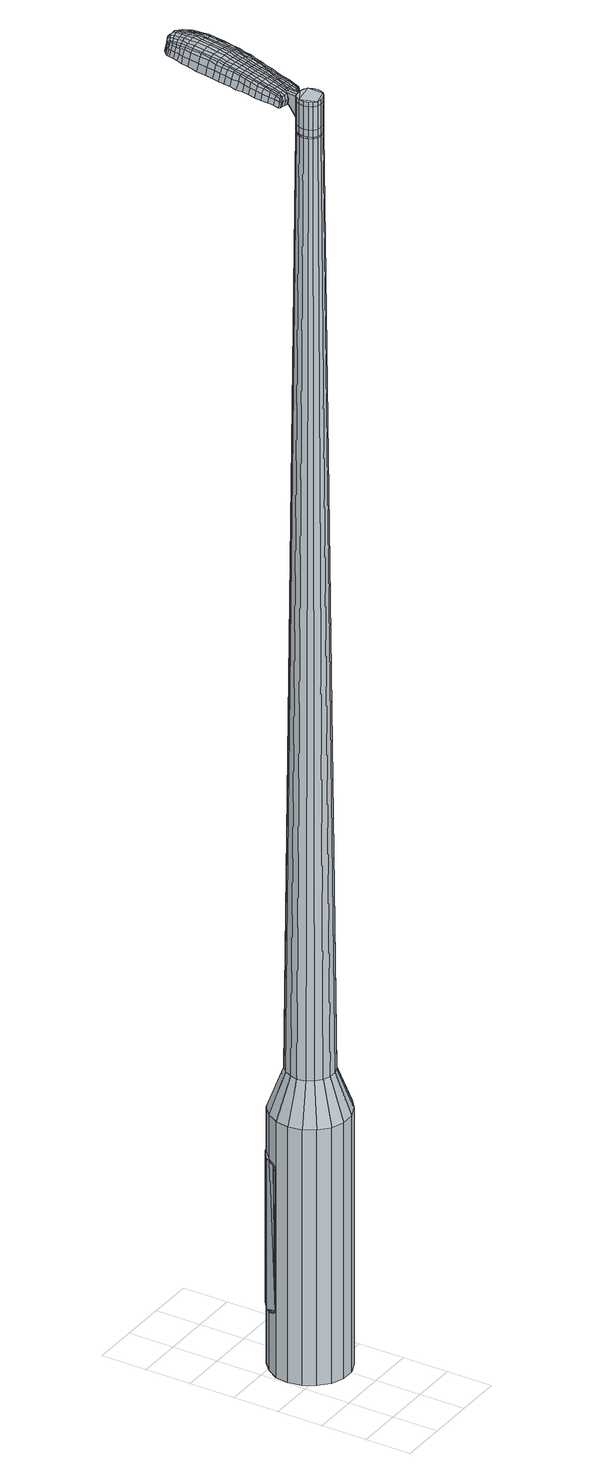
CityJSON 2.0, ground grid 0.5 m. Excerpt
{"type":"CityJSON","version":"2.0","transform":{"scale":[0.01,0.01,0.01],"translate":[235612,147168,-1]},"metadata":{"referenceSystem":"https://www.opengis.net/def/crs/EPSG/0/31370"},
"CityObjects":{
"object1":{"type":"GenericCityObject","attributes":{"cluster":630,"mean_distance_to_centroid":0.288,"new_centroid_x":235612.46,"new_centroid_y":147169.19,"mean_distance_to_camera":8.14,"H1":18.09,"H2":17.53,"Z_final":112.14,"cluster2":-1,"proj_x":235617.16,"proj_y":147169.97,"id_line":64985,"bearing_l":170.57,"distance":4.77,"orientation":"right","G_obj":80.57},"geometry":[{"type":"MultiSurface","lod":"2","boundaries":[[[0,1,2,3]],[[1,4,5,2]],[[4,6,7,5]],[[6,8,9,7]],[[8,10,11,9]],[[10,12,13,11]],[[12,14,15,13]],[[14,16,17,15]],[[16,18,19,17]],[[18,20,21,19]],[[20,22,23,21]],[[22,24,25,23]],[[24,26,27,25]],[[26,28,29,27]],[[28,30,31,29]],[[30,32,33,31]],[[32,34,35,33]],[[34,0,3,35]],[[36,37,38,39]],[[38,40,41,42]],[[41,43,42]],[[42,44,45,46]],[[45,47,46]],[[46,48,49,50]],[[49,51,50]],[[42,46,50,38]],[[50,52,39,38]],[[53,36,39]],[[2,5,7,35]],[[7,9,11,15]],[[11,13,15]],[[15,17,19,23]],[[19,21,23]],[[23,25,27,31]],[[27,29,31]],[[15,23,31,7]],[[31,33,35,7]],[[3,2,35]],[[1,0,54,55]],[[0,34,56,54]],[[34,32,57,56]],[[32,30,58,57]],[[30,28,59,58]],[[28,26,60,59]],[[26,24,61,60]],[[24,22,62,61]],[[22,20,63,62]],[[20,18,64,63]],[[18,16,65,64]],[[16,14,66,65]],[[14,12,67,66]],[[12,10,68,67]],[[10,8,69,68]],[[8,6,70,69]],[[6,4,71,70]],[[4,1,55,71]],[[55,54,72,73]],[[54,56,74,72]],[[56,57,75,74]],[[57,58,76,75]],[[58,59,77,76]],[[59,60,78,77]],[[60,61,79,78]],[[61,62,80,79]],[[62,63,81,80]],[[63,64,82,81]],[[64,65,83,82]],[[65,66,84,83]],[[66,67,85,84]],[[67,68,86,85]],[[68,69,87,86]],[[69,70,88,87]],[[70,71,89,88]],[[71,55,73,89]],[[72,90,91,92]],[[74,93,90,72]],[[94,95,93,74]],[[96,97,95,94]],[[98,99,97,96]],[[78,100,99,98]],[[101,102,100,78]],[[103,104,102,101]],[[105,106,104,103]],[[82,107,106,105]],[[83,108,107,82]],[[84,109,108,83]],[[110,111,109,84]],[[112,113,111,110]],[[114,115,113,112]],[[116,117,115,114]],[[118,119,117,116]],[[92,91,119,118]],[[120,121,122,123]],[[124,120,123,125]],[[126,124,125,127]],[[128,126,127,129]],[[130,128,129,131]],[[132,130,131,133]],[[134,132,133,135]],[[136,134,135,137]],[[138,136,137,139]],[[140,138,139,141]],[[142,140,141,143]],[[144,142,143,145]],[[146,144,145,147]],[[148,146,147,149]],[[150,148,149,151]],[[152,150,151,153]],[[73,72,92]],[[75,94,74]],[[75,76,96,94]],[[76,77,98,96]],[[77,78,98]],[[79,101,78]],[[79,80,103,101]],[[80,81,105,103]],[[81,82,105]],[[85,110,84]],[[85,86,112,110]],[[86,87,114,112]],[[87,88,116,114]],[[88,89,118,116]],[[89,73,92,118]],[[154,91,90]],[[154,155,119,91]],[[155,156,117,119]],[[156,157,115,117]],[[157,158,113,115]],[[158,159,111,113]],[[159,109,111]],[[160,106,107]],[[160,161,104,106]],[[161,162,102,104]],[[162,100,102]],[[163,99,100]],[[163,164,97,99]],[[164,165,95,97]],[[165,93,95]],[[39,52,152,166]],[[154,90,167,153]],[[53,39,166,121]],[[90,93,122,167]],[[36,53,121,120]],[[93,165,123,122]],[[37,36,120,124]],[[165,164,125,123]],[[38,37,124,126]],[[164,163,127,125]],[[40,38,126,128]],[[163,100,129,127]],[[41,40,128,130]],[[100,162,131,129]],[[43,41,130,132]],[[162,161,133,131]],[[42,43,132,134]],[[161,160,135,133]],[[44,42,134,136]],[[160,107,137,135]],[[45,44,136,138]],[[107,108,139,137]],[[47,45,138,140]],[[108,109,141,139]],[[46,47,140,142]],[[109,159,143,141]],[[48,46,142,144]],[[159,158,145,143]],[[49,48,144,146]],[[158,157,147,145]],[[51,49,146,148]],[[157,156,149,147]],[[50,51,148,150]],[[156,155,151,149]],[[52,50,150,152]],[[155,154,153,151]],[[152,153,168,169]],[[153,167,170,168]],[[167,122,171,170]],[[122,121,172,171]],[[121,166,173,172]],[[166,152,169,173]],[[174,175,176,177]],[[178,174,177,179]],[[174,178,180,181]],[[175,174,181,182]],[[183,184,185,186]],[[187,183,186,188]],[[183,187,189,190]],[[184,183,190,191]],[[192,193,194,195]],[[196,192,195,197]],[[192,196,198,199]],[[193,192,199,200]],[[201,202,203,204]],[[205,201,204,206]],[[201,205,207,208]],[[202,201,208,209]],[[210,211,212,213]],[[214,210,213,215]],[[210,214,216,217]],[[211,210,217,218]],[[219,220,221,222]],[[223,219,222,224]],[[219,223,225,226]],[[220,219,226,227]],[[228,229,230,231]],[[220,228,231,221]],[[228,220,227,232]],[[229,228,232,233]],[[234,235,236,237]],[[229,234,237,230]],[[234,229,233,238]],[[235,234,238,239]],[[240,178,179,241]],[[235,240,241,236]],[[240,235,239,242]],[[178,240,242,180]],[[243,244,245,246]],[[247,243,246,248]],[[243,247,249,250]],[[244,243,250,251]],[[252,253,254,255]],[[244,252,255,245]],[[252,244,251,256]],[[253,252,256,257]],[[258,259,260,261]],[[253,258,261,254]],[[258,253,257,262]],[[259,258,262,263]],[[264,265,266,267]],[[259,264,267,260]],[[264,259,263,268]],[[265,264,268,269]],[[270,175,182,271]],[[265,270,271,266]],[[270,265,269,272]],[[175,270,272,176]],[[273,274,275,276]],[[277,273,276,278]],[[273,277,279,280]],[[274,273,280,281]],[[282,283,284,285]],[[274,282,285,275]],[[282,274,281,286]],[[283,282,286,287]],[[288,289,290,291]],[[283,288,291,284]],[[288,283,287,292]],[[289,288,292,293]],[[294,187,188,295]],[[289,294,295,290]],[[294,289,293,296]],[[187,294,296,189]],[[297,298,299,300]],[[301,297,300,302]],[[297,301,303,304]],[[298,297,304,305]],[[306,307,308,309]],[[298,306,309,299]],[[306,298,305,310]],[[307,306,310,311]],[[312,313,314,315]],[[307,312,315,308]],[[312,307,311,316]],[[313,312,316,317]],[[318,319,320,321]],[[313,318,321,314]],[[318,313,317,322]],[[319,318,322,323]],[[324,184,191,325]],[[319,324,325,320]],[[324,319,323,326]],[[184,324,326,185]],[[327,213,212,328]],[[329,327,328,330]],[[327,329,331,332]],[[213,327,332,215]],[[333,329,330,334]],[[335,333,334,336]],[[333,335,337,338]],[[329,333,338,331]],[[339,335,336,340]],[[341,339,340,342]],[[339,341,343,344]],[[335,339,344,337]],[[345,341,342,346]],[[347,345,346,348]],[[345,347,349,350]],[[341,345,350,343]],[[351,347,348,352]],[[202,351,352,203]],[[351,202,209,353]],[[347,351,353,349]],[[354,355,200,199]],[[356,354,199,198]],[[354,356,357,358]],[[355,354,358,359]],[[360,361,359,358]],[[362,360,358,357]],[[360,362,363,364]],[[361,360,364,365]],[[366,367,365,364]],[[368,366,364,363]],[[366,368,369,370]],[[367,366,370,371]],[[372,373,371,370]],[[374,372,370,369]],[[372,374,207,205]],[[373,372,205,206]],[[375,376,377,378]],[[277,375,378,279]],[[375,277,278,379]],[[376,375,379,380]],[[381,196,197,382]],[[376,381,382,377]],[[381,376,380,383]],[[196,381,383,198]],[[384,385,386,387]],[[223,384,387,225]],[[384,223,224,388]],[[385,384,388,389]],[[390,391,392,393]],[[385,390,393,386]],[[390,385,389,394]],[[391,390,394,395]],[[396,193,200,397]],[[391,396,397,392]],[[396,391,395,398]],[[193,396,398,194]],[[399,400,401,402]],[[181,399,402,182]],[[399,181,180,403]],[[400,399,403,404]],[[405,406,407,408]],[[400,405,408,401]],[[405,400,404,409]],[[406,405,409,410]],[[411,204,203,412]],[[406,411,412,407]],[[411,406,410,413]],[[204,411,413,206]],[[414,415,416,417]],[[186,414,417,188]],[[414,186,185,418]],[[415,414,418,419]],[[420,208,207,421]],[[415,420,421,416]],[[420,415,419,422]],[[208,420,422,209]],[[423,424,425,426]],[[301,423,426,303]],[[423,301,302,427]],[[424,423,427,428]],[[429,214,215,430]],[[424,429,430,425]],[[429,424,428,431]],[[214,429,431,216]],[[432,433,434,435]],[[247,432,435,249]],[[432,247,248,436]],[[433,432,436,437]],[[438,439,440,441]],[[433,438,441,434]],[[438,433,437,442]],[[439,438,442,443]],[[444,211,218,445]],[[439,444,445,440]],[[444,439,443,446]],[[211,444,446,212]],[[447,448,437,436]],[[246,447,436,248]],[[447,246,245,449]],[[448,447,449,450]],[[451,452,443,442]],[[448,451,442,437]],[[451,448,450,453]],[[452,451,453,454]],[[455,328,212,446]],[[452,455,446,443]],[[455,452,454,456]],[[328,455,456,330]],[[457,458,459,460]],[[304,457,460,305]],[[457,304,303,426]],[[458,457,426,425]],[[461,332,331,462]],[[458,461,462,459]],[[461,458,425,430]],[[332,461,430,215]],[[463,464,450,449]],[[255,463,449,245]],[[463,255,254,465]],[[464,463,465,466]],[[467,468,454,453]],[[464,467,453,450]],[[467,464,466,469]],[[468,467,469,470]],[[471,334,330,456]],[[468,471,456,454]],[[471,468,470,472]],[[334,471,472,336]],[[473,474,475,476]],[[310,473,476,311]],[[473,310,305,460]],[[474,473,460,459]],[[477,338,337,478]],[[474,477,478,475]],[[477,474,459,462]],[[338,477,462,331]],[[479,480,466,465]],[[261,479,465,254]],[[479,261,260,481]],[[480,479,481,482]],[[483,484,470,469]],[[480,483,469,466]],[[483,480,482,485]],[[484,483,485,486]],[[487,340,336,472]],[[484,487,472,470]],[[487,484,486,488]],[[340,487,488,342]],[[489,490,491,492]],[[316,489,492,317]],[[489,316,311,476]],[[490,489,476,475]],[[493,344,343,494]],[[490,493,494,491]],[[493,490,475,478]],[[344,493,478,337]],[[495,496,482,481]],[[267,495,481,260]],[[495,267,266,497]],[[496,495,497,498]],[[499,500,486,485]],[[496,499,485,482]],[[499,496,498,501]],[[500,499,501,502]],[[503,346,342,488]],[[500,503,488,486]],[[503,500,502,504]],[[346,503,504,348]],[[505,506,507,508]],[[322,505,508,323]],[[505,322,317,492]],[[506,505,492,491]],[[509,350,349,510]],[[506,509,510,507]],[[509,506,491,494]],[[350,509,494,343]],[[511,512,498,497]],[[271,511,497,266]],[[511,271,182,402]],[[512,511,402,401]],[[513,514,502,501]],[[512,513,501,498]],[[513,512,401,408]],[[514,513,408,407]],[[515,352,348,504]],[[514,515,504,502]],[[515,514,407,412]],[[352,515,412,203]],[[516,517,419,418]],[[326,516,418,185]],[[516,326,323,508]],[[517,516,508,507]],[[518,353,209,422]],[[517,518,422,419]],[[518,517,507,510]],[[353,518,510,349]],[[519,520,380,379]],[[276,519,379,278]],[[519,276,275,521]],[[520,519,521,522]],[[523,356,198,383]],[[520,523,383,380]],[[523,520,522,524]],[[356,523,524,357]],[[525,526,527,528]],[[226,525,528,227]],[[525,226,225,387]],[[526,525,387,386]],[[529,530,531,532]],[[526,529,532,527]],[[529,526,386,393]],[[530,529,393,392]],[[533,355,359,534]],[[530,533,534,531]],[[533,530,392,397]],[[355,533,397,200]],[[535,536,522,521]],[[285,535,521,275]],[[535,285,284,537]],[[536,535,537,538]],[[539,362,357,524]],[[536,539,524,522]],[[539,536,538,540]],[[362,539,540,363]],[[541,542,543,544]],[[232,541,544,233]],[[541,232,227,528]],[[542,541,528,527]],[[545,546,547,548]],[[542,545,548,543]],[[545,542,527,532]],[[546,545,532,531]],[[549,361,365,550]],[[546,549,550,547]],[[549,546,531,534]],[[361,549,534,359]],[[551,552,538,537]],[[291,551,537,284]],[[551,291,290,553]],[[552,551,553,554]],[[555,368,363,540]],[[552,555,540,538]],[[555,552,554,556]],[[368,555,556,369]],[[557,558,559,560]],[[238,557,560,239]],[[557,238,233,544]],[[558,557,544,543]],[[561,562,563,564]],[[558,561,564,559]],[[561,558,543,548]],[[562,561,548,547]],[[565,367,371,566]],[[562,565,566,563]],[[565,562,547,550]],[[367,565,550,365]],[[567,568,554,553]],[[295,567,553,290]],[[567,295,188,417]],[[568,567,417,416]],[[569,374,369,556]],[[568,569,556,554]],[[569,568,416,421]],[[374,569,421,207]],[[570,571,404,403]],[[242,570,403,180]],[[570,242,239,560]],[[571,570,560,559]],[[572,573,410,409]],[[571,572,409,404]],[[572,571,559,564]],[[573,572,564,563]],[[574,373,206,413]],[[573,574,413,410]],[[574,573,563,566]],[[373,574,566,371]],[[575,576,577,578]],[[578,577,579,580]],[[581,579,577,582]],[[582,577,576,583]],[[584,585,586,587]],[[587,586,588,589]],[[590,588,586,591]],[[591,586,585,592]],[[593,594,595,596]],[[596,595,597,598]],[[599,597,595,600]],[[600,595,594,601]],[[602,603,604,605]],[[605,604,606,607]],[[608,606,604,609]],[[609,604,603,610]],[[611,612,613,614]],[[614,613,615,616]],[[617,615,613,618]],[[618,613,612,619]],[[620,621,622,623]],[[623,622,624,625]],[[626,624,622,627]],[[627,622,621,628]],[[629,630,631,632]],[[632,631,621,620]],[[628,621,631,633]],[[633,631,630,634]],[[635,636,637,638]],[[638,637,630,629]],[[634,630,637,639]],[[639,637,636,640]],[[580,579,641,642]],[[642,641,636,635]],[[640,636,641,643]],[[643,641,579,581]],[[644,645,646,647]],[[647,646,648,649]],[[650,648,646,651]],[[651,646,645,652]],[[653,654,655,656]],[[656,655,645,644]],[[652,645,655,657]],[[657,655,654,658]],[[659,660,661,662]],[[662,661,654,653]],[[658,654,661,663]],[[663,661,660,664]],[[665,666,667,668]],[[668,667,660,659]],[[664,660,667,669]],[[669,667,666,670]],[[583,576,671,672]],[[672,671,666,665]],[[670,666,671,673]],[[673,671,576,575]],[[674,675,676,677]],[[677,676,678,679]],[[680,678,676,681]],[[681,676,675,682]],[[683,684,685,686]],[[686,685,675,674]],[[682,675,685,687]],[[687,685,684,688]],[[689,690,691,692]],[[692,691,684,683]],[[688,684,691,693]],[[693,691,690,694]],[[589,588,695,696]],[[696,695,690,689]],[[694,690,695,697]],[[697,695,588,590]],[[698,699,700,701]],[[701,700,702,703]],[[704,702,700,705]],[[705,700,699,706]],[[707,708,709,710]],[[710,709,699,698]],[[706,699,709,711]],[[711,709,708,712]],[[713,714,715,716]],[[716,715,708,707]],[[712,708,715,717]],[[717,715,714,718]],[[719,720,721,722]],[[722,721,714,713]],[[718,714,721,723]],[[723,721,720,724]],[[592,585,725,726]],[[726,725,720,719]],[[724,720,725,727]],[[727,725,585,584]],[[611,614,728,729]],[[729,728,730,731]],[[732,730,728,733]],[[733,728,614,616]],[[731,730,734,735]],[[735,734,736,737]],[[738,736,734,739]],[[739,734,730,732]],[[737,736,740,741]],[[741,740,742,743]],[[744,742,740,745]],[[745,740,736,738]],[[743,742,746,747]],[[747,746,748,749]],[[750,748,746,751]],[[751,746,742,744]],[[749,748,752,753]],[[753,752,603,602]],[[610,603,752,754]],[[754,752,748,750]],[[601,755,756,600]],[[600,756,757,599]],[[758,757,756,759]],[[759,756,755,760]],[[760,761,762,759]],[[759,762,763,758]],[[764,763,762,765]],[[765,762,761,766]],[[766,767,768,765]],[[765,768,769,764]],[[770,769,768,771]],[[771,768,767,772]],[[772,773,774,771]],[[771,774,775,770]],[[608,775,774,606]],[[606,774,773,607]],[[776,777,778,779]],[[779,778,678,680]],[[679,678,778,780]],[[780,778,777,781]],[[598,597,782,783]],[[783,782,777,776]],[[781,777,782,784]],[[784,782,597,599]],[[785,786,787,788]],[[788,787,624,626]],[[625,624,787,789]],[[789,787,786,790]],[[791,792,793,794]],[[794,793,786,785]],[[790,786,793,795]],[[795,793,792,796]],[[601,594,797,798]],[[798,797,792,791]],[[796,792,797,799]],[[799,797,594,593]],[[800,801,802,803]],[[803,802,582,583]],[[581,582,802,804]],[[804,802,801,805]],[[806,807,808,809]],[[809,808,801,800]],[[805,801,808,810]],[[810,808,807,811]],[[602,605,812,813]],[[813,812,807,806]],[[811,807,812,814]],[[814,812,605,607]],[[815,816,817,818]],[[818,817,587,589]],[[584,587,817,819]],[[819,817,816,820]],[[608,609,821,822]],[[822,821,816,815]],[[820,816,821,823]],[[823,821,609,610]],[[824,825,826,827]],[[827,826,702,704]],[[703,702,826,828]],[[828,826,825,829]],[[616,615,830,831]],[[831,830,825,824]],[[829,825,830,832]],[[832,830,615,617]],[[833,834,648,835]],[[835,648,650]],[[649,648,836]],[[836,648,834,837]],[[838,839,840,841]],[[841,840,834,833]],[[837,834,840,842]],[[842,840,839,843]],[[619,612,844,845]],[[845,844,839,838]],[[843,839,844,846]],[[846,844,612,611]],[[837,847,836]],[[836,847,647,649]],[[644,647,847,848]],[[848,847,849]],[[843,850,851,842]],[[842,851,847,837]],[[849,847,851,852]],[[852,851,850,853]],[[611,729,854,846]],[[846,854,850,843]],[[853,850,854,855]],[[855,854,729,731]],[[856,857,858,859]],[[859,858,705,706]],[[704,705,858,827]],[[827,858,857,824]],[[732,733,860,861]],[[861,860,857,856]],[[824,857,860,831]],[[831,860,733,616]],[[849,862,863,848]],[[848,863,656,644]],[[653,656,863,864]],[[864,863,862,865]],[[853,866,867,852]],[[852,867,862,849]],[[865,862,867,868]],[[868,867,866,869]],[[731,735,870,855]],[[855,870,866,853]],[[869,866,870,871]],[[871,870,735,737]],[[872,873,874,875]],[[875,874,711,712]],[[706,711,874,859]],[[859,874,873,856]],[[738,739,876,877]],[[877,876,873,872]],[[856,873,876,861]],[[861,876,739,732]],[[865,878,864]],[[864,878,662,653]],[[659,662,878,879]],[[879,878,880]],[[869,881,882,868]],[[868,882,878,865]],[[880,878,882,883]],[[883,882,881,884]],[[737,741,885,871]],[[871,885,881,869]],[[884,881,885,886]],[[886,885,741,743]],[[887,888,889,890]],[[890,889,717,718]],[[712,717,889,875]],[[875,889,888,872]],[[744,745,891,892]],[[892,891,888,887]],[[872,888,891,877]],[[877,891,745,738]],[[880,893,894,879]],[[879,894,668,659]],[[665,668,894,895]],[[895,894,893,896]],[[884,897,898,883]],[[883,898,893,880]],[[896,893,898,899]],[[899,898,897,900]],[[743,747,901,886]],[[886,901,897,884]],[[900,897,901,902]],[[902,901,747,749]],[[903,904,905,906]],[[906,905,723,724]],[[718,723,905,890]],[[890,905,904,887]],[[750,751,907,908]],[[908,907,904,903]],[[887,904,907,892]],[[892,907,751,744]],[[896,909,910,895]],[[895,910,672,665]],[[583,672,910,803]],[[803,910,909,800]],[[900,911,912,899]],[[899,912,909,896]],[[800,909,912,809]],[[809,912,911,806]],[[749,753,913,902]],[[902,913,911,900]],[[806,911,913,813]],[[813,913,753,602]],[[820,914,915,819]],[[819,915,727,584]],[[724,727,915,906]],[[906,915,914,903]],[[610,754,916,823]],[[823,916,914,820]],[[903,914,916,908]],[[908,916,754,750]],[[781,917,918,780]],[[780,918,677,679]],[[674,677,918,919]],[[919,918,917,920]],[[599,757,921,784]],[[784,921,917,781]],[[920,917,921,922]],[[922,921,757,758]],[[923,924,925,926]],[[926,925,627,628]],[[626,627,925,788]],[[788,925,924,785]],[[927,928,929,930]],[[930,929,924,923]],[[785,924,929,794]],[[794,929,928,791]],[[760,755,931,932]],[[932,931,928,927]],[[791,928,931,798]],[[798,931,755,601]],[[920,933,934,919]],[[919,934,686,674]],[[683,686,934,935]],[[935,934,933,936]],[[758,763,937,922]],[[922,937,933,920]],[[936,933,937,938]],[[938,937,763,764]],[[939,940,941,942]],[[942,941,633,634]],[[628,633,941,926]],[[926,941,940,923]],[[943,944,945,946]],[[946,945,940,939]],[[923,940,945,930]],[[930,945,944,927]],[[766,761,947,948]],[[948,947,944,943]],[[927,944,947,932]],[[932,947,761,760]],[[936,949,950,935]],[[935,950,692,683]],[[689,692,950,951]],[[951,950,949,952]],[[764,769,953,938]],[[938,953,949,936]],[[952,949,953,954]],[[954,953,769,770]],[[955,956,957,958]],[[958,957,639,640]],[[634,639,957,942]],[[942,957,956,939]],[[959,960,961,962]],[[962,961,956,955]],[[939,956,961,946]],[[946,961,960,943]],[[772,767,963,964]],[[964,963,960,959]],[[943,960,963,948]],[[948,963,767,766]],[[952,965,966,951]],[[951,966,696,689]],[[589,696,966,818]],[[818,966,965,815]],[[770,775,967,954]],[[954,967,965,952]],[[815,965,967,822]],[[822,967,775,608]],[[805,968,969,804]],[[804,969,643,581]],[[640,643,969,958]],[[958,969,968,955]],[[811,970,971,810]],[[810,971,968,805]],[[955,968,971,962]],[[962,971,970,959]],[[607,773,972,814]],[[814,972,970,811]],[[959,970,972,964]],[[964,972,773,772]],[[575,578,177,176]],[[578,580,179,177]],[[590,591,190,189]],[[591,592,191,190]],[[593,596,195,194]],[[596,598,197,195]],[[617,618,217,216]],[[618,619,218,217]],[[620,623,222,221]],[[623,625,224,222]],[[629,632,231,230]],[[632,620,221,231]],[[635,638,237,236]],[[638,629,230,237]],[[580,642,241,179]],[[642,635,236,241]],[[650,651,250,249]],[[651,652,251,250]],[[652,657,256,251]],[[657,658,257,256]],[[658,663,262,257]],[[663,664,263,262]],[[664,669,268,263]],[[669,670,269,268]],[[670,673,272,269]],[[673,575,176,272]],[[680,681,280,279]],[[681,682,281,280]],[[682,687,286,281]],[[687,688,287,286]],[[688,693,292,287]],[[693,694,293,292]],[[694,697,296,293]],[[697,590,189,296]],[[698,701,300,299]],[[701,703,302,300]],[[707,710,309,308]],[[710,698,299,309]],[[713,716,315,314]],[[716,707,308,315]],[[719,722,321,320]],[[722,713,314,321]],[[592,726,325,191]],[[726,719,320,325]],[[776,779,378,377]],[[779,680,279,378]],[[598,783,382,197]],[[783,776,377,382]],[[625,789,388,224]],[[789,790,389,388]],[[790,795,394,389]],[[795,796,395,394]],[[796,799,398,395]],[[799,593,194,398]],[[703,828,427,302]],[[828,829,428,427]],[[829,832,431,428]],[[832,617,216,431]],[[833,835,435,434]],[[835,650,249,435]],[[838,841,441,440]],[[841,833,434,441]],[[619,845,445,218]],[[845,838,440,445]],[[973,974,975,976]],[[977,978,976,975]],[[979,980,981,982]],[[983,984,985,986]],[[974,987,988,975]],[[989,977,975,988]],[[990,979,982,991]],[[992,993,984,983]],[[987,994,995,988]],[[995,996,989,988]],[[997,990,991,998]],[[999,993,992,1000]],[[994,1001,1002,995]],[[1002,1003,996,995]],[[1004,997,998,1005]],[[1006,999,1000,1007]],[[1008,1009,1010,1011]],[[1012,1013,1009,1008]],[[1012,1014,1015,1013]],[[1014,1016,1017,1015]],[[1018,1019,1020,1021]],[[1022,1023,1019,1018]],[[1024,1025,1023,1022]],[[1026,1027,1025,1024]],[[1021,1010,1009,1018]],[[1018,1009,1013,1022]],[[1013,1015,1024,1022]],[[1015,1017,1026,1024]],[[982,981,978,977]],[[991,982,977,989]],[[996,998,991,989]],[[1003,1005,998,996]],[[983,986,980,979]],[[992,983,979,990]],[[1000,992,990,997]],[[1007,1000,997,1004]],[[984,1008,1011,985]],[[993,1012,1008,984]],[[1014,1012,993,999]],[[1016,1014,999,1006]],[[1028,1029,1030,1031]],[[1030,1032,1033,1034]],[[1030,1034,1035,1036]],[[1030,1036,1031]],[[1037,1028,1031,1038]],[[1039,1038,1031,1040]],[[1041,1040,1031]],[[1042,1030,1029,1043]],[[1044,1042,1043,1045]],[[1046,1044,1045,1047]],[[1048,1046,1047,1049]],[[1050,1048,1049,1051]],[[1051,1052,1053,1054]],[[1051,1054,1055,1056]],[[1051,1056,1057,1058]],[[1057,1059,1060,1061]],[[1057,1061,1062,1063]],[[1057,1063,1058]],[[1051,1058,1050]],[[1064,1065,1029,1028]],[[1066,1067,1032,1030]],[[1068,1069,1041,1031]],[[1065,1070,1043,1029]],[[1071,1066,1030,1042]],[[1070,1072,1045,1043]],[[1073,1071,1042,1044]],[[1072,1074,1047,1045]],[[1075,1073,1044,1046]],[[1074,1076,1049,1047]],[[1077,1075,1046,1048]],[[1076,1078,1051,1049]],[[1079,1077,1048,1050]],[[1078,1080,1052,1051]],[[1081,1082,1059,1057]],[[1083,1079,1050,1058]],[[1053,1052,1080,1084]],[[1054,1053,1084,1085]],[[1055,1054,1085,1086]],[[1056,1055,1086,1087]],[[1057,1056,1087,1081]],[[1088,1064,1028,1037]],[[1089,1088,1037,1038]],[[1090,1089,1038,1039]],[[1091,1090,1039,1040]],[[1069,1091,1040,1041]],[[1033,1032,1067,1092]],[[1060,1059,1082,1093]],[[1034,1033,1092,1094]],[[1035,1034,1094,1095]],[[1036,1035,1095,1096]],[[1031,1036,1096,1068]],[[1061,1060,1093,1097]],[[1062,1061,1097,1098]],[[1063,1062,1098,1099]],[[1058,1063,1099,1083]]]}]}
},
"vertices":[
[51,163,384],[65,158,384],[65,158,96],[51,163,96],[76,149,384],[76,149,96],[84,136,384],[84,136,96],[87,122,384],[87,122,96],[84,107,384],[84,107,96],[77,94,384],[77,94,96],[66,85,384],[66,85,96],[52,79,384],[52,79,96],[37,79,384],[37,79,96],[23,84,384],[23,84,96],[12,94,384],[12,94,96],[5,106,384],[5,106,96],[2,121,384],[2,121,96],[4,135,384],[4,135,96],[12,148,384],[12,148,96],[23,158,384],[23,158,96],[37,163,384],[37,163,96],[37,133,1524],[34,130,1524],[32,126,1524],[46,134,1524],[31,121,1524],[32,116,1524],[38,109,1524],[34,112,1524],[42,108,1524],[47,108,1524],[55,113,1524],[51,110,1524],[57,117,1524],[58,121,1524],[55,130,1524],[57,126,1524],[51,133,1524],[42,134,1524],[48,146,429],[57,143,429],[40,146,429],[31,143,429],[25,137,429],[21,129,429],[19,121,429],[21,112,429],[25,105,429],[32,99,429],[40,96,429],[49,96,429],[57,99,429],[64,105,429],[68,113,429],[69,121,429],[68,130,429],[63,137,429],[46,134,1483],[51,133,1483],[42,134,1483],[37,133,1483],[34,130,1483],[32,126,1483],[31,121,1483],[32,116,1483],[34,112,1483],[38,109,1483],[42,108,1483],[47,108,1483],[51,110,1483],[55,113,1483],[57,117,1483],[58,121,1483],[57,126,1483],[55,130,1483],[46,134,1485],[51,132,1485],[51,132,1483],[42,134,1485],[38,132,1483],[38,132,1485],[34,129,1483],[34,129,1485],[32,125,1483],[32,125,1485],[31,121,1485],[32,117,1483],[32,117,1485],[35,113,1483],[35,113,1485],[38,110,1483],[38,110,1485],[42,108,1485],[47,108,1485],[51,110,1485],[54,113,1483],[54,113,1485],[56,117,1483],[56,117,1485],[57,121,1483],[57,121,1485],[56,126,1483],[56,126,1485],[54,129,1483],[54,129,1485],[37,133,1519],[42,134,1519],[42,134,1493],[37,133,1493],[34,130,1519],[34,130,1493],[32,126,1519],[32,126,1493],[31,121,1519],[31,121,1493],[32,116,1519],[32,116,1493],[34,112,1519],[34,112,1493],[38,109,1519],[38,109,1493],[42,108,1519],[42,108,1493],[47,108,1519],[47,108,1493],[51,110,1519],[51,110,1493],[55,113,1519],[55,113,1493],[57,117,1519],[57,117,1493],[58,121,1519],[58,121,1493],[57,126,1519],[57,126,1493],[55,130,1519],[55,130,1493],[51,133,1519],[51,133,1493],[51,133,1485],[55,130,1485],[57,126,1485],[58,121,1485],[57,117,1485],[55,113,1485],[38,109,1485],[34,112,1485],[32,116,1485],[32,126,1485],[34,130,1485],[37,133,1485],[46,134,1519],[46,134,1493],[53,152,1513],[53,152,1518],[50,153,1513],[46,153,1513],[46,153,1518],[50,153,1518],[81,223,1519],[79,216,1518],[81,217,1509],[83,224,1510],[83,231,1519],[84,232,1510],[81,230,1526],[79,222,1525],[78,215,1525],[43,229,1519],[42,222,1518],[43,221,1525],[44,228,1525],[44,238,1519],[46,237,1526],[43,239,1510],[42,231,1510],[41,224,1509],[72,299,1519],[76,298,1519],[76,299,1513],[72,300,1513],[68,298,1519],[68,299,1513],[68,297,1524],[72,297,1524],[76,296,1524],[60,226,1530],[59,218,1529],[62,218,1529],[64,225,1530],[62,235,1531],[65,234,1531],[58,235,1530],[57,226,1530],[55,219,1529],[47,146,1512],[50,146,1512],[50,147,1517],[48,147,1517],[44,146,1512],[45,148,1517],[44,147,1506],[47,147,1506],[50,146,1506],[89,281,1519],[89,278,1519],[91,279,1512],[91,282,1512],[89,284,1518],[91,284,1512],[88,283,1522],[88,281,1523],[88,278,1524],[89,273,1519],[88,268,1519],[90,268,1512],[90,274,1512],[88,273,1524],[87,267,1525],[88,262,1519],[87,254,1519],[88,255,1511],[89,263,1511],[86,261,1526],[85,253,1526],[85,243,1519],[86,244,1510],[83,242,1526],[65,151,1513],[66,158,1513],[65,157,1518],[64,150,1517],[63,145,1512],[63,146,1516],[64,146,1506],[66,151,1507],[68,159,1507],[68,165,1514],[70,173,1515],[68,172,1520],[67,165,1519],[70,166,1507],[71,173,1507],[71,180,1515],[73,187,1516],[72,187,1522],[70,179,1521],[73,181,1508],[75,188,1508],[75,194,1517],[76,202,1517],[75,201,1524],[73,194,1523],[76,195,1508],[78,203,1509],[78,209,1518],[76,208,1524],[80,210,1509],[54,288,1519],[53,285,1519],[54,284,1524],[55,288,1523],[55,290,1518],[56,289,1522],[54,291,1512],[53,289,1512],[52,286,1512],[52,280,1519],[51,274,1519],[52,274,1525],[53,279,1524],[51,281,1512],[49,276,1512],[49,269,1519],[48,261,1519],[49,260,1526],[51,268,1526],[48,270,1511],[47,262,1511],[46,249,1519],[47,248,1526],[45,251,1510],[35,156,1513],[36,163,1513],[35,164,1507],[34,157,1507],[35,150,1512],[34,151,1506],[35,151,1516],[36,155,1517],[37,162,1518],[36,171,1514],[37,178,1515],[36,179,1507],[35,172,1507],[38,170,1519],[38,177,1520],[38,186,1515],[39,193,1516],[38,194,1508],[37,187,1508],[39,185,1521],[40,192,1522],[40,200,1517],[40,208,1517],[39,209,1509],[38,202,1508],[41,199,1523],[42,207,1524],[41,215,1518],[40,217,1509],[43,214,1524],[48,152,1519],[51,152,1519],[50,160,1520],[52,159,1520],[47,160,1520],[46,153,1519],[51,167,1522],[53,167,1522],[52,175,1523],[55,174,1523],[49,175,1523],[48,168,1521],[53,182,1524],[56,181,1524],[54,189,1525],[57,189,1525],[51,190,1525],[50,182,1524],[56,197,1526],[58,196,1526],[57,204,1527],[60,203,1527],[53,204,1527],[52,197,1526],[58,211,1528],[61,211,1528],[54,212,1528],[72,294,1527],[75,294,1527],[67,294,1526],[67,290,1527],[71,290,1528],[74,289,1528],[70,283,1529],[73,283,1529],[66,283,1528],[64,276,1530],[68,276,1530],[72,276,1530],[67,269,1531],[71,268,1531],[63,269,1530],[62,260,1531],[66,260,1531],[69,259,1531],[64,247,1531],[67,247,1531],[60,248,1531],[57,292,1518],[59,294,1519],[58,295,1513],[56,293,1513],[57,291,1523],[59,293,1523],[63,296,1519],[63,297,1513],[63,295,1524],[88,286,1518],[87,289,1518],[86,287,1523],[88,285,1523],[90,287,1513],[88,289,1513],[85,292,1519],[83,294,1519],[82,293,1524],[85,290,1523],[86,292,1513],[83,295,1513],[79,297,1519],[79,295,1524],[80,298,1513],[78,222,1528],[76,222,1528],[74,215,1528],[76,215,1527],[79,231,1528],[78,231,1529],[73,223,1529],[70,224,1530],[69,217,1529],[72,216,1528],[75,232,1529],[72,233,1530],[67,224,1530],[65,217,1529],[68,233,1531],[46,228,1528],[48,227,1529],[49,236,1529],[47,236,1528],[45,220,1527],[47,220,1528],[52,227,1529],[53,236,1530],[51,220,1528],[35,148,1512],[37,148,1512],[38,149,1517],[36,149,1517],[35,149,1506],[37,149,1506],[41,147,1512],[41,148,1517],[40,148,1506],[62,144,1512],[60,144,1512],[61,145,1506],[63,144,1506],[61,145,1517],[60,145,1517],[58,144,1512],[55,145,1512],[56,145,1506],[59,145,1506],[58,145,1517],[55,146,1517],[53,145,1512],[53,146,1506],[53,146,1517],[62,150,1519],[61,150,1519],[64,157,1520],[62,158,1520],[58,151,1519],[56,151,1519],[60,158,1520],[57,159,1520],[53,152,1519],[55,159,1520],[37,154,1519],[39,154,1519],[40,162,1520],[38,162,1520],[42,154,1519],[43,161,1520],[65,165,1521],[64,165,1521],[67,172,1522],[65,172,1522],[61,165,1521],[59,166,1521],[63,173,1522],[60,173,1523],[56,166,1522],[57,174,1523],[39,169,1521],[41,169,1521],[42,176,1522],[40,177,1522],[44,168,1521],[45,176,1522],[69,179,1523],[67,180,1523],[70,187,1524],[68,187,1524],[64,180,1523],[62,180,1524],[66,187,1525],[63,188,1525],[59,181,1524],[60,188,1525],[41,184,1523],[43,184,1523],[44,191,1524],[41,191,1524],[46,183,1524],[47,190,1525],[72,194,1525],[70,194,1525],[73,201,1526],[71,201,1526],[67,194,1526],[64,195,1526],[69,202,1527],[66,202,1527],[61,195,1526],[63,203,1527],[42,199,1525],[45,198,1525],[45,206,1526],[43,206,1526],[48,198,1526],[49,205,1527],[75,208,1527],[73,208,1527],[70,209,1527],[67,209,1528],[64,210,1528],[44,213,1527],[46,213,1527],[50,212,1528],[57,288,1525],[59,290,1525],[56,285,1526],[58,286,1526],[63,292,1526],[62,288,1527],[87,283,1525],[86,285,1525],[86,281,1526],[87,279,1525],[84,288,1525],[82,290,1526],[81,286,1527],[84,284,1526],[79,292,1526],[78,288,1527],[55,280,1526],[57,281,1527],[53,274,1527],[56,275,1528],[61,282,1528],[60,276,1529],[86,274,1526],[85,276,1527],[84,269,1528],[86,268,1527],[83,278,1527],[80,280,1528],[79,273,1529],[82,271,1528],[77,282,1528],[76,275,1530],[52,268,1528],[54,268,1529],[51,260,1528],[53,260,1529],[58,269,1529],[57,260,1530],[85,262,1528],[83,263,1528],[82,255,1529],[84,254,1528],[81,265,1529],[78,266,1530],[76,257,1530],[79,256,1530],[75,267,1530],[73,258,1531],[49,248,1529],[51,248,1529],[55,248,1530],[82,242,1528],[80,243,1529],[77,244,1530],[74,245,1530],[71,246,1531],[79,217,1509],[78,216,1518],[79,223,1518],[81,224,1509],[81,231,1519],[82,233,1510],[79,231,1525],[77,222,1525],[76,216,1525],[45,221,1525],[44,222,1518],[45,229,1518],[46,228,1525],[46,238,1519],[47,236,1525],[45,239,1510],[44,231,1509],[43,224,1509],[76,297,1513],[75,296,1519],[72,296,1519],[72,297,1513],[69,296,1519],[69,297,1513],[68,295,1524],[72,295,1524],[75,294,1524],[62,218,1528],[59,219,1528],[60,226,1529],[63,225,1529],[62,235,1529],[65,234,1529],[58,235,1529],[57,226,1529],[56,219,1528],[50,149,1516],[50,148,1512],[48,148,1512],[48,149,1516],[45,149,1512],[45,150,1516],[45,150,1506],[48,149,1506],[50,149,1506],[89,279,1512],[87,278,1519],[87,281,1518],[89,282,1512],[87,283,1518],[89,284,1512],[86,283,1522],[86,281,1523],[86,278,1523],[88,269,1512],[86,268,1519],[87,273,1519],[88,274,1512],[86,273,1524],[85,267,1525],[86,255,1511],[85,254,1519],[86,262,1519],[87,263,1511],[84,261,1525],[83,254,1526],[83,243,1519],[84,244,1510],[81,242,1526],[63,158,1518],[65,159,1513],[63,151,1513],[62,151,1517],[61,146,1512],[61,147,1515],[63,147,1506],[64,152,1506],[66,159,1507],[67,173,1520],[68,173,1514],[66,166,1514],[65,165,1519],[68,167,1507],[69,174,1507],[70,187,1522],[71,188,1516],[70,180,1515],[68,180,1521],[71,181,1508],[73,189,1508],[73,201,1523],[74,202,1517],[73,195,1516],[71,194,1522],[75,196,1508],[76,203,1508],[76,209,1517],[74,209,1524],[78,210,1509],[56,284,1523],[55,284,1519],[56,287,1518],[57,287,1523],[57,289,1518],[58,288,1522],[56,290,1512],[55,288,1512],[54,285,1512],[54,273,1525],[52,274,1519],[54,279,1519],[55,279,1524],[53,281,1512],[51,275,1512],[51,259,1526],[50,260,1519],[51,268,1519],[52,267,1525],[50,270,1511],[49,262,1511],[48,249,1519],[49,248,1526],[47,251,1510],[37,164,1507],[38,163,1513],[37,156,1513],[36,157,1506],[37,151,1512],[36,152,1506],[37,151,1515],[38,155,1517],[39,162,1518],[38,179,1507],[39,178,1514],[38,171,1514],[37,172,1507],[39,170,1519],[40,177,1520],[40,194,1508],[41,193,1516],[40,186,1515],[39,187,1508],[41,185,1521],[42,192,1522],[41,209,1508],[42,208,1517],[42,200,1516],[40,202,1508],[43,199,1522],[44,206,1523],[43,215,1517],[42,216,1509],[45,214,1524],[49,153,1518],[51,153,1518],[50,160,1519],[52,160,1519],[47,161,1519],[46,154,1518],[51,168,1520],[54,167,1520],[52,175,1521],[55,175,1521],[49,176,1521],[48,168,1520],[53,182,1523],[56,182,1523],[55,190,1524],[57,189,1524],[51,190,1524],[50,183,1523],[56,197,1525],[59,197,1525],[57,204,1526],[60,204,1526],[54,205,1526],[53,198,1525],[58,212,1527],[61,211,1527],[55,212,1527],[75,292,1526],[72,293,1526],[68,293,1525],[67,289,1526],[71,289,1526],[74,288,1526],[73,282,1528],[70,283,1528],[66,283,1527],[65,276,1528],[69,276,1529],[72,275,1529],[71,268,1530],[67,269,1530],[64,269,1529],[62,260,1530],[66,260,1530],[69,259,1530],[67,247,1530],[64,247,1530],[60,248,1530],[59,293,1513],[60,292,1518],[58,291,1518],[57,292,1512],[58,289,1523],[60,291,1523],[64,294,1519],[64,295,1513],[64,293,1523],[85,286,1523],[86,287,1518],[87,285,1518],[86,284,1523],[88,286,1512],[87,288,1512],[81,291,1523],[81,293,1519],[84,290,1519],[83,289,1523],[84,291,1513],[82,293,1513],[78,295,1519],[78,293,1524],[79,295,1513],[74,216,1527],[75,223,1527],[76,222,1527],[75,216,1526],[78,231,1527],[77,231,1528],[68,217,1528],[70,224,1528],[73,223,1528],[71,216,1527],[74,232,1528],[71,233,1529],[67,225,1529],[65,218,1528],[68,234,1529],[50,236,1528],[49,227,1527],[47,228,1527],[48,236,1527],[46,221,1526],[48,220,1527],[53,227,1528],[54,236,1528],[52,220,1527],[38,151,1516],[38,150,1512],[37,150,1512],[37,151,1516],[36,151,1506],[37,151,1506],[41,149,1512],[42,150,1516],[41,150,1506],[61,147,1506],[60,146,1512],[62,146,1506],[61,147,1516],[60,147,1516],[56,148,1506],[56,147,1512],[58,146,1512],[59,147,1506],[58,147,1516],[55,148,1516],[53,147,1512],[53,148,1506],[53,148,1516],[61,151,1518],[63,158,1519],[62,158,1519],[56,152,1518],[59,152,1518],[60,159,1519],[57,159,1519],[54,153,1518],[55,160,1519],[40,162,1519],[39,155,1518],[38,155,1518],[39,162,1519],[42,155,1518],[43,162,1519],[64,166,1520],[64,165,1520],[66,173,1521],[65,173,1521],[59,166,1520],[61,166,1520],[63,173,1521],[60,174,1521],[56,167,1520],[57,174,1521],[42,177,1521],[41,169,1520],[40,170,1520],[41,177,1521],[44,169,1520],[45,176,1521],[67,180,1522],[69,187,1523],[68,187,1523],[61,181,1522],[64,181,1522],[66,188,1523],[63,188,1524],[59,182,1523],[60,189,1524],[44,192,1523],[43,184,1522],[42,184,1522],[43,192,1523],[46,184,1522],[48,191,1523],[70,195,1524],[70,194,1524],[72,201,1525],[71,202,1525],[64,196,1525],[67,195,1524],[68,202,1525],[66,203,1526],[61,196,1525],[63,203,1526],[46,206,1525],[45,199,1524],[44,199,1524],[45,206,1525],[49,198,1524],[50,206,1525],[72,209,1526],[74,209,1526],[67,210,1527],[70,209,1526],[64,211,1527],[47,213,1526],[45,213,1526],[51,213,1526],[60,289,1524],[58,287,1524],[57,284,1525],[59,286,1525],[64,291,1525],[63,287,1525],[85,281,1525],[85,284,1524],[85,282,1524],[85,279,1525],[80,285,1526],[81,289,1525],[83,287,1524],[83,283,1525],[78,291,1525],[77,287,1526],[58,280,1526],[56,279,1526],[55,273,1526],[56,274,1527],[62,282,1526],[60,275,1527],[83,269,1527],[84,275,1526],[85,274,1526],[84,268,1526],[78,273,1528],[79,279,1527],[82,277,1526],[81,271,1527],[76,281,1527],[75,274,1528],[55,268,1527],[53,267,1527],[52,259,1527],[54,260,1528],[59,269,1528],[58,260,1529],[81,255,1528],[82,263,1527],[83,262,1527],[82,254,1527],[76,257,1529],[77,266,1529],[80,264,1528],[79,256,1528],[74,267,1529],[73,258,1530],[52,248,1528],[50,248,1528],[56,248,1529],[79,243,1528],[80,243,1528],[74,245,1529],[77,244,1529],[70,246,1530],[63,147,1508],[56,148,1508],[62,180,1509],[70,178,1509],[67,201,1510],[75,199,1510],[74,240,1512],[83,238,1512],[80,220,1511],[71,222,1511],[77,257,1513],[78,271,1514],[87,269,1514],[86,256,1513],[49,149,1508],[55,181,1509],[58,202,1510],[65,241,1512],[62,223,1511],[67,259,1513],[70,272,1514],[43,150,1508],[47,182,1509],[50,204,1510],[55,243,1512],[52,225,1511],[61,274,1514],[58,260,1513],[36,151,1508],[39,183,1509],[41,205,1510],[46,244,1512],[43,226,1511],[52,275,1514],[49,262,1513],[80,284,1514],[80,289,1514],[87,288,1514],[88,283,1514],[72,285,1514],[73,290,1514],[64,287,1514],[66,291,1514],[55,288,1514],[59,292,1514],[78,294,1515],[75,298,1515],[76,298,1515],[82,293,1515],[73,295,1515],[74,298,1515],[69,296,1515],[73,298,1515],[65,296,1515],[72,298,1515],[9,146,334],[11,150,334],[11,150,165],[4,137,171],[9,146,165],[7,143,165],[6,140,166],[5,139,167],[4,138,169],[7,143,334],[6,140,333],[5,139,332],[4,138,331],[4,137,328],[23,159,165],[23,159,334],[37,164,165],[37,164,334],[52,164,165],[52,164,334],[66,159,165],[66,159,334],[77,150,165],[77,150,334],[80,146,334],[82,143,334],[83,141,333],[84,139,332],[85,138,331],[85,138,328],[80,146,165],[85,138,171],[85,138,169],[84,139,167],[83,141,166],[82,143,165],[12,145,334],[14,148,334],[14,148,165],[12,145,165],[7,136,171],[7,136,328],[24,157,334],[24,157,165],[37,161,334],[37,161,165],[51,161,334],[51,161,165],[64,157,334],[64,157,165],[75,148,334],[75,148,165],[77,145,334],[83,136,328],[83,136,171],[77,145,165],[79,142,334],[81,139,333],[82,137,332],[82,136,331],[10,141,334],[8,139,333],[7,137,332],[7,136,331],[10,141,165],[82,136,169],[8,139,166],[7,137,167],[7,136,169],[82,137,167],[81,139,166],[79,142,165]
]}
